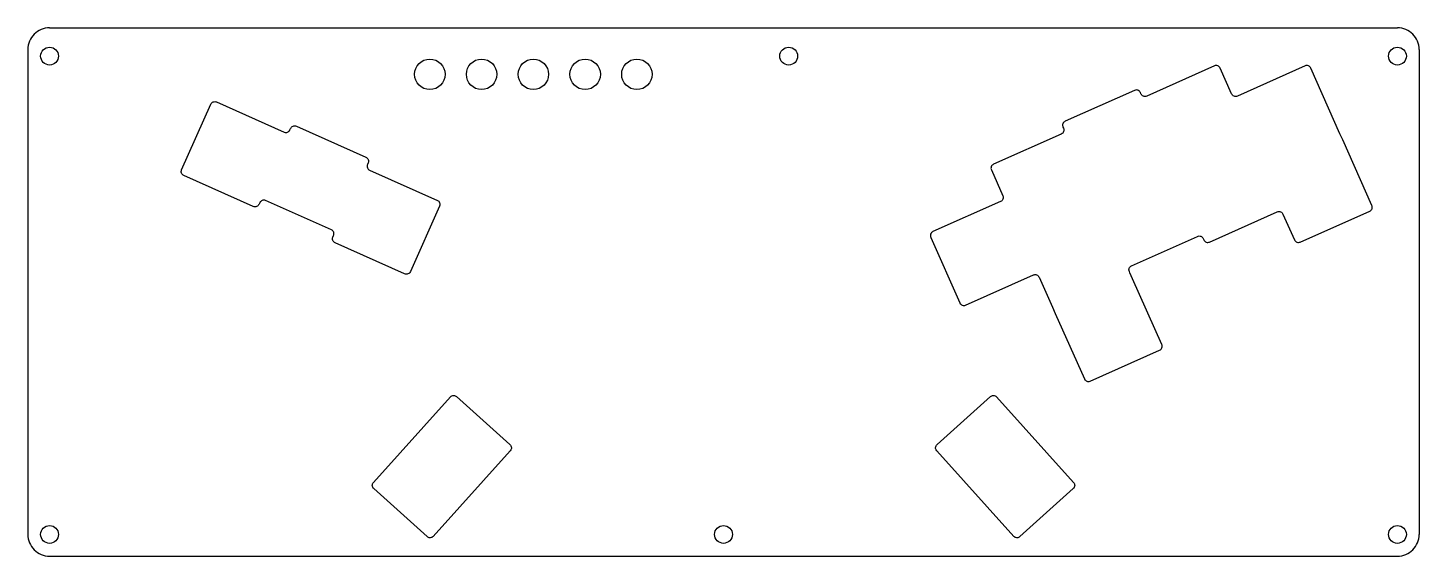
# Model space of a CAD drawing. Header units: millimetres. Extents: x 0 to 320, y 0 to 122.
import ezdxf

# ---------------------------------------------------------------- set-up
doc = ezdxf.new("R2010")
doc.units = ezdxf.units.MM
doc.layers.get('0').update_dxf_attribs({"linetype": 'CONTINUOUS'})

msp = doc.modelspace()

# ---------------------------------------------------------------- linework, layer by layer
for p, q in [((5, 121.5), (154.5, 121.5)), ((154.5, 121.5), (165.5, 121.5)), ((165.5, 121.5), (315, 121.5)), ((0, 116.5), (0, 5)), ((320, 116.5), (320, 5)), ((5, 0), (315, 0))]:
    msp.add_line(p, q)
for points in [[(235.66, 57.25), (236.29, 55.84), (243, 40.76, 0.414214), (244.32, 40.26), (260.31, 47.37, 0.414214), (260.81, 48.69), (254.1, 63.77), (253.47, 65.18), (253.34, 65.47, -0.414214), (253.85, 66.79), (269.02, 73.55, -0.414214), (270.34, 73.04), (270.47, 72.75, 0.414214), (271.79, 72.24), (287.36, 79.18, -0.414214), (288.68, 78.67), (291.32, 72.74, 0.414214), (292.64, 72.24), (308.63, 79.35, 0.414214), (309.13, 80.67), (302.42, 95.75), (301.79, 97.16), (295.08, 112.24, 0.414214), (293.76, 112.74), (278.19, 105.81, -0.414214), (276.86, 106.32), (274.23, 112.24, 0.414214), (272.91, 112.75), (257.33, 105.81, -0.414214), (256.01, 106.32), (255.88, 106.61, 0.414214), (254.56, 107.12), (238.57, 100, 0.414214), (238.07, 98.68), (238.2, 98.39, -0.414214), (237.69, 97.07), (222.11, 90.13, 0.414214), (221.61, 88.81), (224.24, 82.89, -0.414214), (223.74, 81.57), (208.16, 74.63, 0.414214), (207.66, 73.31), (214.37, 58.24, 0.414214), (215.69, 57.73), (231.26, 64.67, -0.414214), (232.58, 64.16)], [(43.4, 104.45), (58.97, 97.51, 0.414214), (60.29, 98.02), (60.45, 98.37, -0.414214), (61.77, 98.87), (77.76, 91.76, -0.414214), (78.26, 90.44), (78.11, 90.09, 0.414214), (78.61, 88.77), (94.19, 81.83, -0.414214), (94.7, 80.51), (87.99, 65.44, -0.414214), (86.67, 64.93), (70.68, 72.05, -0.414214), (70.17, 73.37), (70.33, 73.72, 0.414214), (69.82, 75.04), (54.66, 81.79, 0.414214), (53.33, 81.28), (53.18, 80.94, -0.414214), (51.86, 80.43), (35.87, 87.55, -0.414214), (35.37, 88.87), (42.08, 103.94, -0.414214)], [(98.63, 36.71), (110.89, 25.67, -0.414214), (110.96, 24.26), (93.23, 4.56, -0.414214), (91.82, 4.49), (79.56, 15.53, -0.414214), (79.48, 16.94), (97.22, 36.64, -0.414214)], [(226.77, 4.56), (209.04, 24.26, -0.414214), (209.11, 25.67), (221.37, 36.71, -0.414214), (222.78, 36.64), (240.52, 16.94, -0.414214), (240.44, 15.53), (228.18, 4.49, -0.414214)]]:
    msp.add_lwpolyline(points, format="xyb", close=True)
for centre, radius in [((5, 115), 2.05), ((175, 115), 2.05), ((315, 115), 2.05), ((92.46, 110.81), 3.5), ((104.36, 110.81), 3.5), ((116.27, 110.81), 3.5), ((128.18, 110.81), 3.5), ((140.08, 110.81), 3.5), ((5, 5), 2.05), ((160, 5), 2.05), ((315, 5), 2.05)]:
    msp.add_circle(centre, radius)
for points in [[(1.46, 120.04), (0.53, 119.1), (0, 117.83), (0, 116.5)], [(5, 121.5), (3.67, 121.5), (2.4, 120.98), (1.46, 120.04)], [(318.54, 120.04), (317.6, 120.98), (316.33, 121.5), (315, 121.5)], [(320, 116.5), (320, 117.83), (319.47, 119.1), (318.54, 120.04)], [(0, 5), (0, 3.68), (0.53, 2.4), (1.46, 1.47)], [(318.54, 1.47), (319.47, 2.4), (320, 3.68), (320, 5)], [(1.46, 1.47), (2.4, 0.53), (3.67, 0), (5, 0)], [(315, 0), (316.33, 0), (317.6, 0.53), (318.54, 1.47)]]:
    msp.add_open_spline(points, degree=3)

doc.saveas('drawing.dxf')
